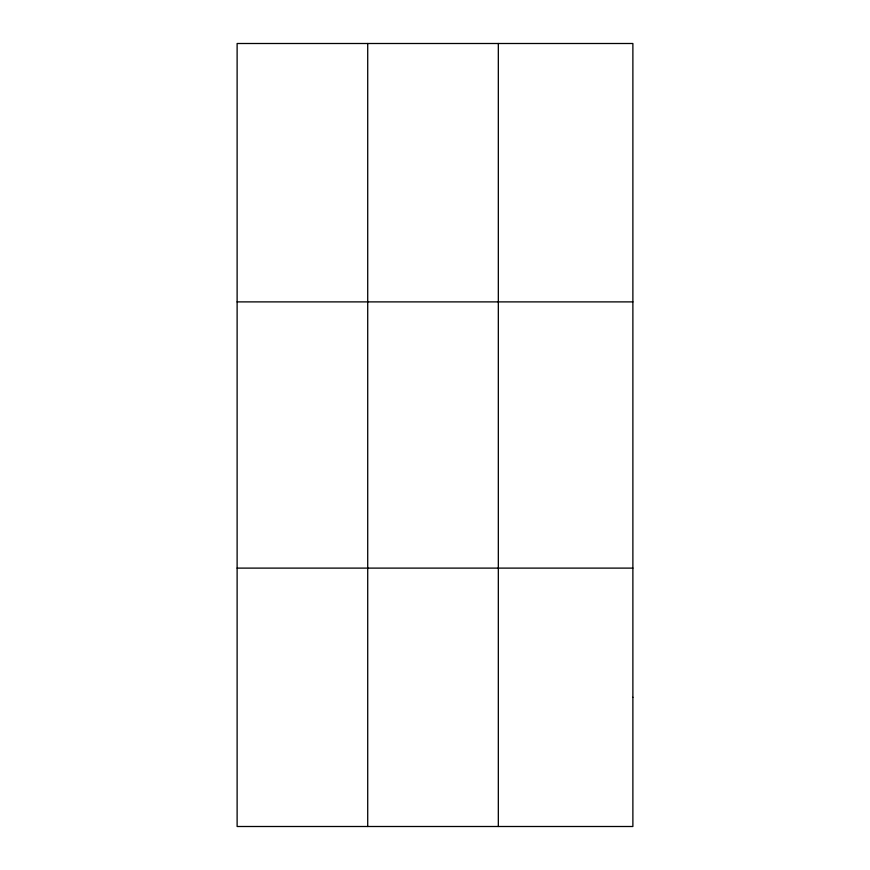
<?xml version="1.0" encoding="UTF-8"?>
<svg xmlns="http://www.w3.org/2000/svg" width="870" height="870" viewBox="0 0 870 870"><rect width="100%" height="100%" fill="white"/><g stroke="black" fill="none" stroke-linecap="round" stroke-linejoin="round"><path stroke-width="1.3" d="M367.716 43.5L367.716 826.5M498.325 43.5L498.325 826.5M237.118 301.89L632.881 301.89M237.118 568.11L632.881 568.11M632.881 697.305L632.881 826.5L237.118 826.5L237.118 43.5L632.881 43.5L632.881 697.305"/></g></svg>
